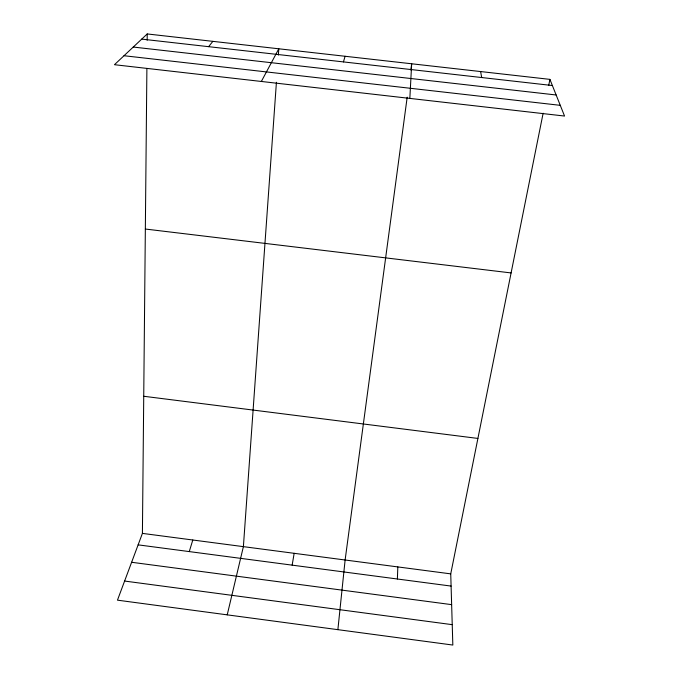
<?xml version="1.0" encoding="UTF-8"?>
<svg xmlns="http://www.w3.org/2000/svg" width="679" height="679" viewBox="0 0 679 679"><rect width="100%" height="100%" fill="white"/><g stroke="black" fill="none" stroke-linecap="round" stroke-linejoin="round"><path stroke-width="1.02" d="M543.132 113.223L450.737 573.865L452.834 645.05L117.467 600.16L142.412 533.388L146.893 68.554M147.165 40.239L147.224 33.95L549.922 79.375L564.546 116.05L114.454 64.7L147.224 33.95M397.385 579L397.826 566.914M409.844 98.396L411.669 63.784L410.829 70.047M276.421 82.269L243.388 546.646L227.227 614.851M278.356 55.067L278.806 48.795L261.347 81.455M337.879 629.662L345.119 559.997L407.188 97.182M292.148 565.14L294.16 553.309M548.683 85.529L549.922 79.375M343.447 61.916L345.076 56.272M189.271 551.594L192.802 540M208.631 46.673L212.858 41.351M141.724 39.11L552.375 85.529M133.262 47.046L556.143 94.984M124.011 55.729L560.277 105.338M145.348 229.035L511.1 272.933M143.736 396.264L477.897 438.43M142.412 533.388L450.737 573.865M138.126 544.855L451.094 586.079M131.624 562.271L451.645 604.641M124.605 581.054L452.231 624.663M480.622 71.558L481.683 77.542"/></g></svg>
